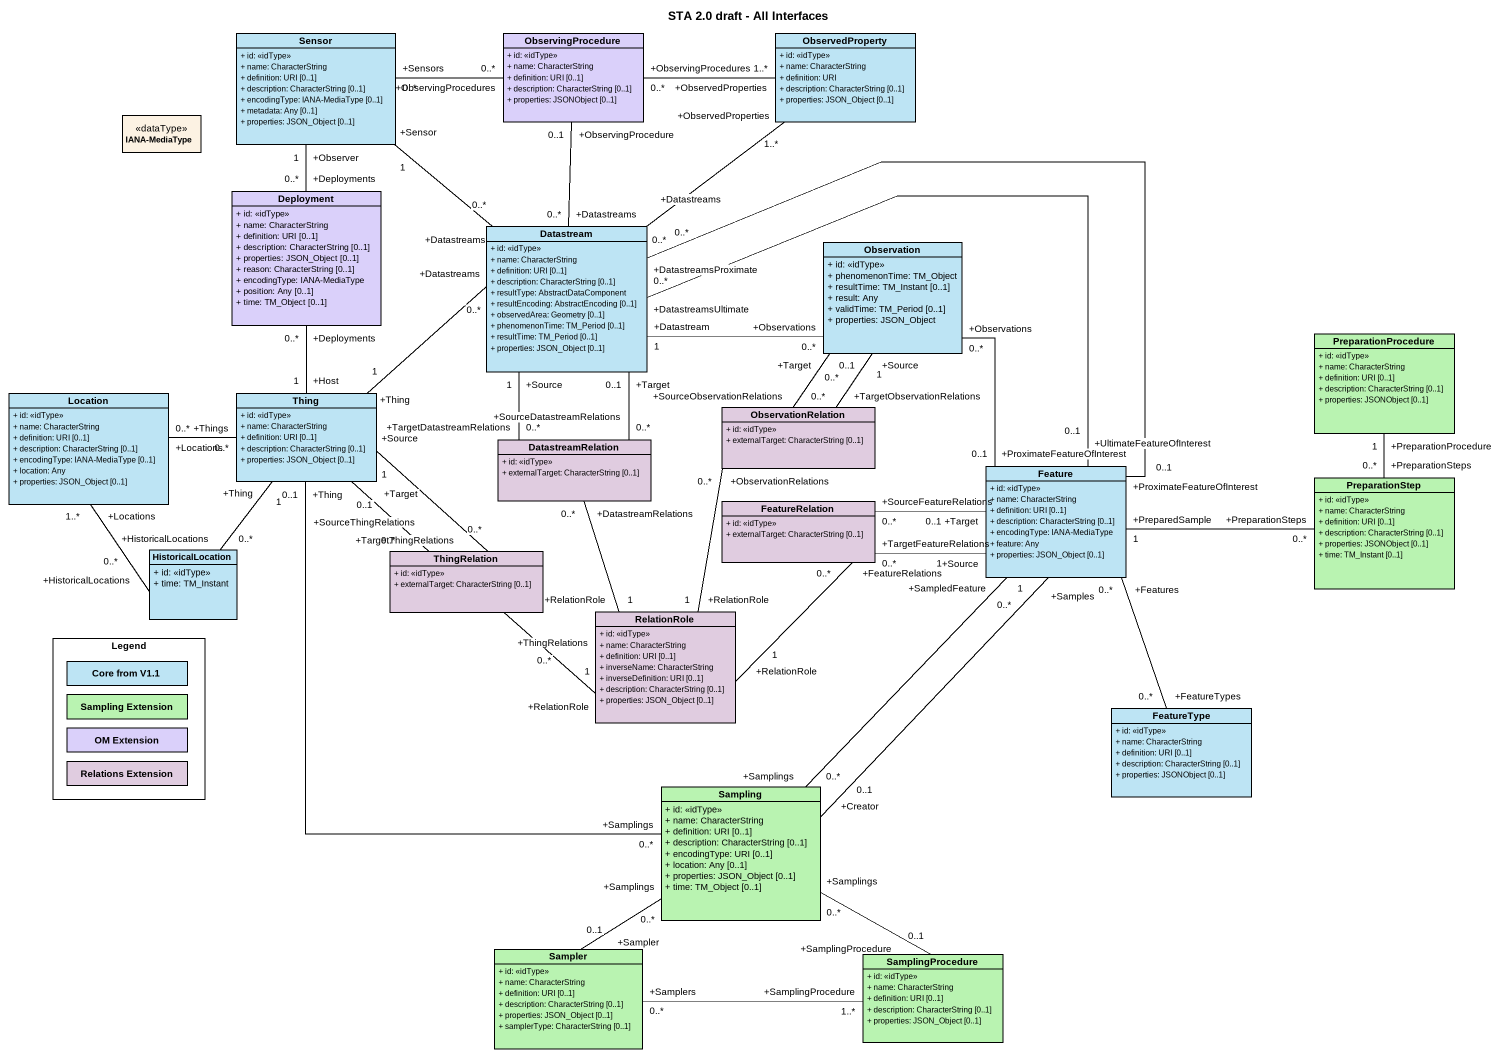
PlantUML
@startuml
title STA 2.0 draft - All Interfaces
hide circle
hide empty members
skinparam classAttributeIconSize 0
class Sensor #BDE4F4 {
  + id: <<idType>>
  + name: CharacterString
  + definition: URI [0..1]
  + description: CharacterString [0..1]
  + encodingType: IANA-MediaType [0..1]
  + metadata: Any [0..1]
  + properties: JSON_Object [0..1]
}
class ObservingProcedure #DAD0FA {
  + id: <<idType>>
  + name: CharacterString
  + definition: URI [0..1]
  + description: CharacterString [0..1]
  + properties: JSONObject [0..1]
}
class ObservedProperty #BDE4F4 {
  + id: <<idType>>
  + name: CharacterString
  + definition: URI
  + description: CharacterString [0..1]
  + properties: JSON_Object [0..1]
}
class "IANA-MediaType" as IANA_MediaType <<dataType>>
class Deployment #DAD0FA {
  + id: <<idType>>
  + name: CharacterString
  + definition: URI [0..1]
  + description: CharacterString [0..1]
  + properties: JSON_Object [0..1]
  + reason: CharacterString [0..1]
  + encodingType: IANA-MediaType
  + position: Any [0..1]
  + time: TM_Object [0..1]
}
class Datastream #BDE4F4 {
  + id: <<idType>>
  + name: CharacterString
  + definition: URI [0..1]
  + description: CharacterString [0..1]
  + resultType: AbstractDataComponent
  + resultEncoding: AbstractEncoding [0..1]
  + observedArea: Geometry [0..1]
  + phenomenonTime: TM_Period [0..1]
  + resultTime: TM_Period [0..1]
  + properties: JSON_Object [0..1]
}
class Observation #BDE4F4 {
  + id: <<idType>>
  + phenomenonTime: TM_Object
  + resultTime: TM_Instant [0..1]
  + result: Any
  + validTime: TM_Period [0..1]
  + properties: JSON_Object
}
class PreparationProcedure #B9F3B1 {
  + id: <<idType>>
  + name: CharacterString
  + definition: URI [0..1]
  + description: CharacterString [0..1]
  + properties: JSONObject [0..1]
}
class Location #BDE4F4 {
  + id: <<idType>>
  + name: CharacterString
  + definition: URI [0..1]
  + description: CharacterString [0..1]
  + encodingType: IANA-MediaType [0..1]
  + location: Any
  + properties: JSON_Object [0..1]
}
class Thing #BDE4F4 {
  + id: <<idType>>
  + name: CharacterString
  + definition: URI [0..1]
  + description: CharacterString [0..1]
  + properties: JSON_Object [0..1]
}
class DatastreamRelation #E0CCE0 {
  + id: <<idType>>
  + externalTarget: CharacterString [0..1]
}
class ObservationRelation #E0CCE0 {
  + id: <<idType>>
  + externalTarget: CharacterString [0..1]
}
class Feature #BDE4F4 {
  + id: <<idType>>
  + name: CharacterString
  + definition: URI [0..1]
  + description: CharacterString [0..1]
  + encodingType: IANA-MediaType
  + feature: Any
  + properties: JSON_Object [0..1]
}
class PreparationStep #B9F3B1 {
  + id: <<idType>>
  + name: CharacterString
  + definition: URI [0..1]
  + description: CharacterString [0..1]
  + properties: JSONObject [0..1]
  + time: TM_Instant [0..1]
}
class FeatureRelation #E0CCE0 {
  + id: <<idType>>
  + externalTarget: CharacterString [0..1]
}
class HistoricalLocation #BDE4F4 {
  + id: <<idType>>
  + time: TM_Instant
}
class ThingRelation #E0CCE0 {
  + id: <<idType>>
  + externalTarget: CharacterString [0..1]
}
class RelationRole #E0CCE0 {
  + id: <<idType>>
  + name: CharacterString
  + definition: URI [0..1]
  + inverseName: CharacterString
  + inverseDefinition: URI [0..1]
  + description: CharacterString [0..1]
  + properties: JSON_Object [0..1]
}
rectangle "Legend" as Legend_ {
  class "Core from V1.1" as Core_from_V1_1 #BDE4F4
  class "Sampling Extension" as Sampling_Extension #B9F3B1
  class "OM Extension" as OM_Extension #DAD0FA
  class "Relations Extension" as Relations_Extension #E0CCE0
}
class FeatureType #BDE4F4 {
  + id: <<idType>>
  + name: CharacterString
  + definition: URI [0..1]
  + description: CharacterString [0..1]
  + properties: JSONObject [0..1]
}
class Sampling #B9F3B1 {
  + id: <<idType>>
  + name: CharacterString
  + definition: URI [0..1]
  + description: CharacterString [0..1]
  + encodingType: URI [0..1]
  + location: Any [0..1]
  + properties: JSON_Object [0..1]
  + time: TM_Object [0..1]
}
class Sampler #B9F3B1 {
  + id: <<idType>>
  + name: CharacterString
  + definition: URI [0..1]
  + description: CharacterString [0..1]
  + properties: JSON_Object [0..1]
  + samplerType: CharacterString [0..1]
}
class SamplingProcedure #B9F3B1 {
  + id: <<idType>>
  + name: CharacterString
  + definition: URI [0..1]
  + description: CharacterString [0..1]
  + properties: JSON_Object [0..1]
}
Sensor "+Sensors\n0..*" -right- "+ObservingProcedures\n0..*" ObservingProcedure
ObservingProcedure "+ObservingProcedures\n0..*" -right- "+ObservedProperties\n1..*" ObservedProperty
Deployment "+Deployments\n0..*" -up- "+Observer\n1" Sensor
Deployment "+Deployments\n0..*" -- "+Host\n1" Thing
Datastream "+Datastreams\n0..*" -up- "+Sensor\n1" Sensor
Datastream "+Datastreams\n0..*" -up- "+ObservingProcedure\n0..1" ObservingProcedure
Datastream "+Datastreams\n0..*" -up- "+ObservedProperties\n1..*" ObservedProperty
Datastream "+Datastream\n1" -right- "+Observations\n0..*" Observation
Datastream "+DatastreamsUltimate\n0..*" -right- "+UltimateFeatureOfInterest\n0..1" Feature
Datastream "+DatastreamsProximate\n0..*" -right- "+ProximateFeatureOfInterest\n0..1" Feature
Observation "+Observations\n0..*" -- "+ProximateFeatureOfInterest\n0..1" Feature
Thing "+Thing\n1" -right- "+Datastreams\n0..*" Datastream
Thing "+Things\n0..*" -left- "+Locations\n0..*" Location
DatastreamRelation "+TargetDatastreamRelations\n0..*" -up- "+Source\n1" Datastream
DatastreamRelation "+SourceDatastreamRelations\n0..*" -up- "+Target\n0..1" Datastream
ObservationRelation "+SourceObservationRelations\n0..*" -up- "+Target\n0..1" Observation
ObservationRelation "+TargetObservationRelations\n0..*" -up- "+Source\n1" Observation
Feature "+PreparedSample\n1" -right- "+PreparationSteps\n0..*" PreparationStep
Feature "+Samples\n0..*" -- "+Creator\n0..1" Sampling
PreparationStep "+PreparationSteps\n0..*" -up- "+PreparationProcedure\n1" PreparationProcedure
FeatureRelation "+SourceFeatureRelations\n0..*" -right- "+Target\n0..1" Feature
FeatureRelation "+TargetFeatureRelations\n0..*" -right- "+Source\n1" Feature
HistoricalLocation "+HistoricalLocations\n0..*" -up- "+Locations\n1..*" Location
HistoricalLocation "+HistoricalLocations\n0..*" -up- "+Thing\n1" Thing
ThingRelation "+SourceThingRelations\n0..*" -up- "+Target\n0..1" Thing
ThingRelation "+TargetThingRelations\n0..*" -up- "+Source\n1" Thing
RelationRole "+RelationRole\n1" -up- "+DatastreamRelations\n0..*" DatastreamRelation
RelationRole "+RelationRole\n1" -up- "+ObservationRelations\n0..*" ObservationRelation
RelationRole "+RelationRole\n1" -up- "+FeatureRelations\n0..*" FeatureRelation
RelationRole "+RelationRole\n1" -left- "+ThingRelations\n0..*" ThingRelation
FeatureType "+FeatureTypes\n0..*" -up- "+Features\n0..*" Feature
Sampling "+Samplings\n0..*" -up- "+Thing\n0..1" Thing
Sampling "+Samplings\n0..*" -up- "+SampledFeature\n1" Feature
Sampler "+Sampler\n0..1" -up- "+Samplings\n0..*" Sampling
Sampler "+Samplers\n0..*" -right- "+SamplingProcedure\n1..*" SamplingProcedure
SamplingProcedure "+SamplingProcedure\n0..1" -up- "+Samplings\n0..*" Sampling
@enduml
